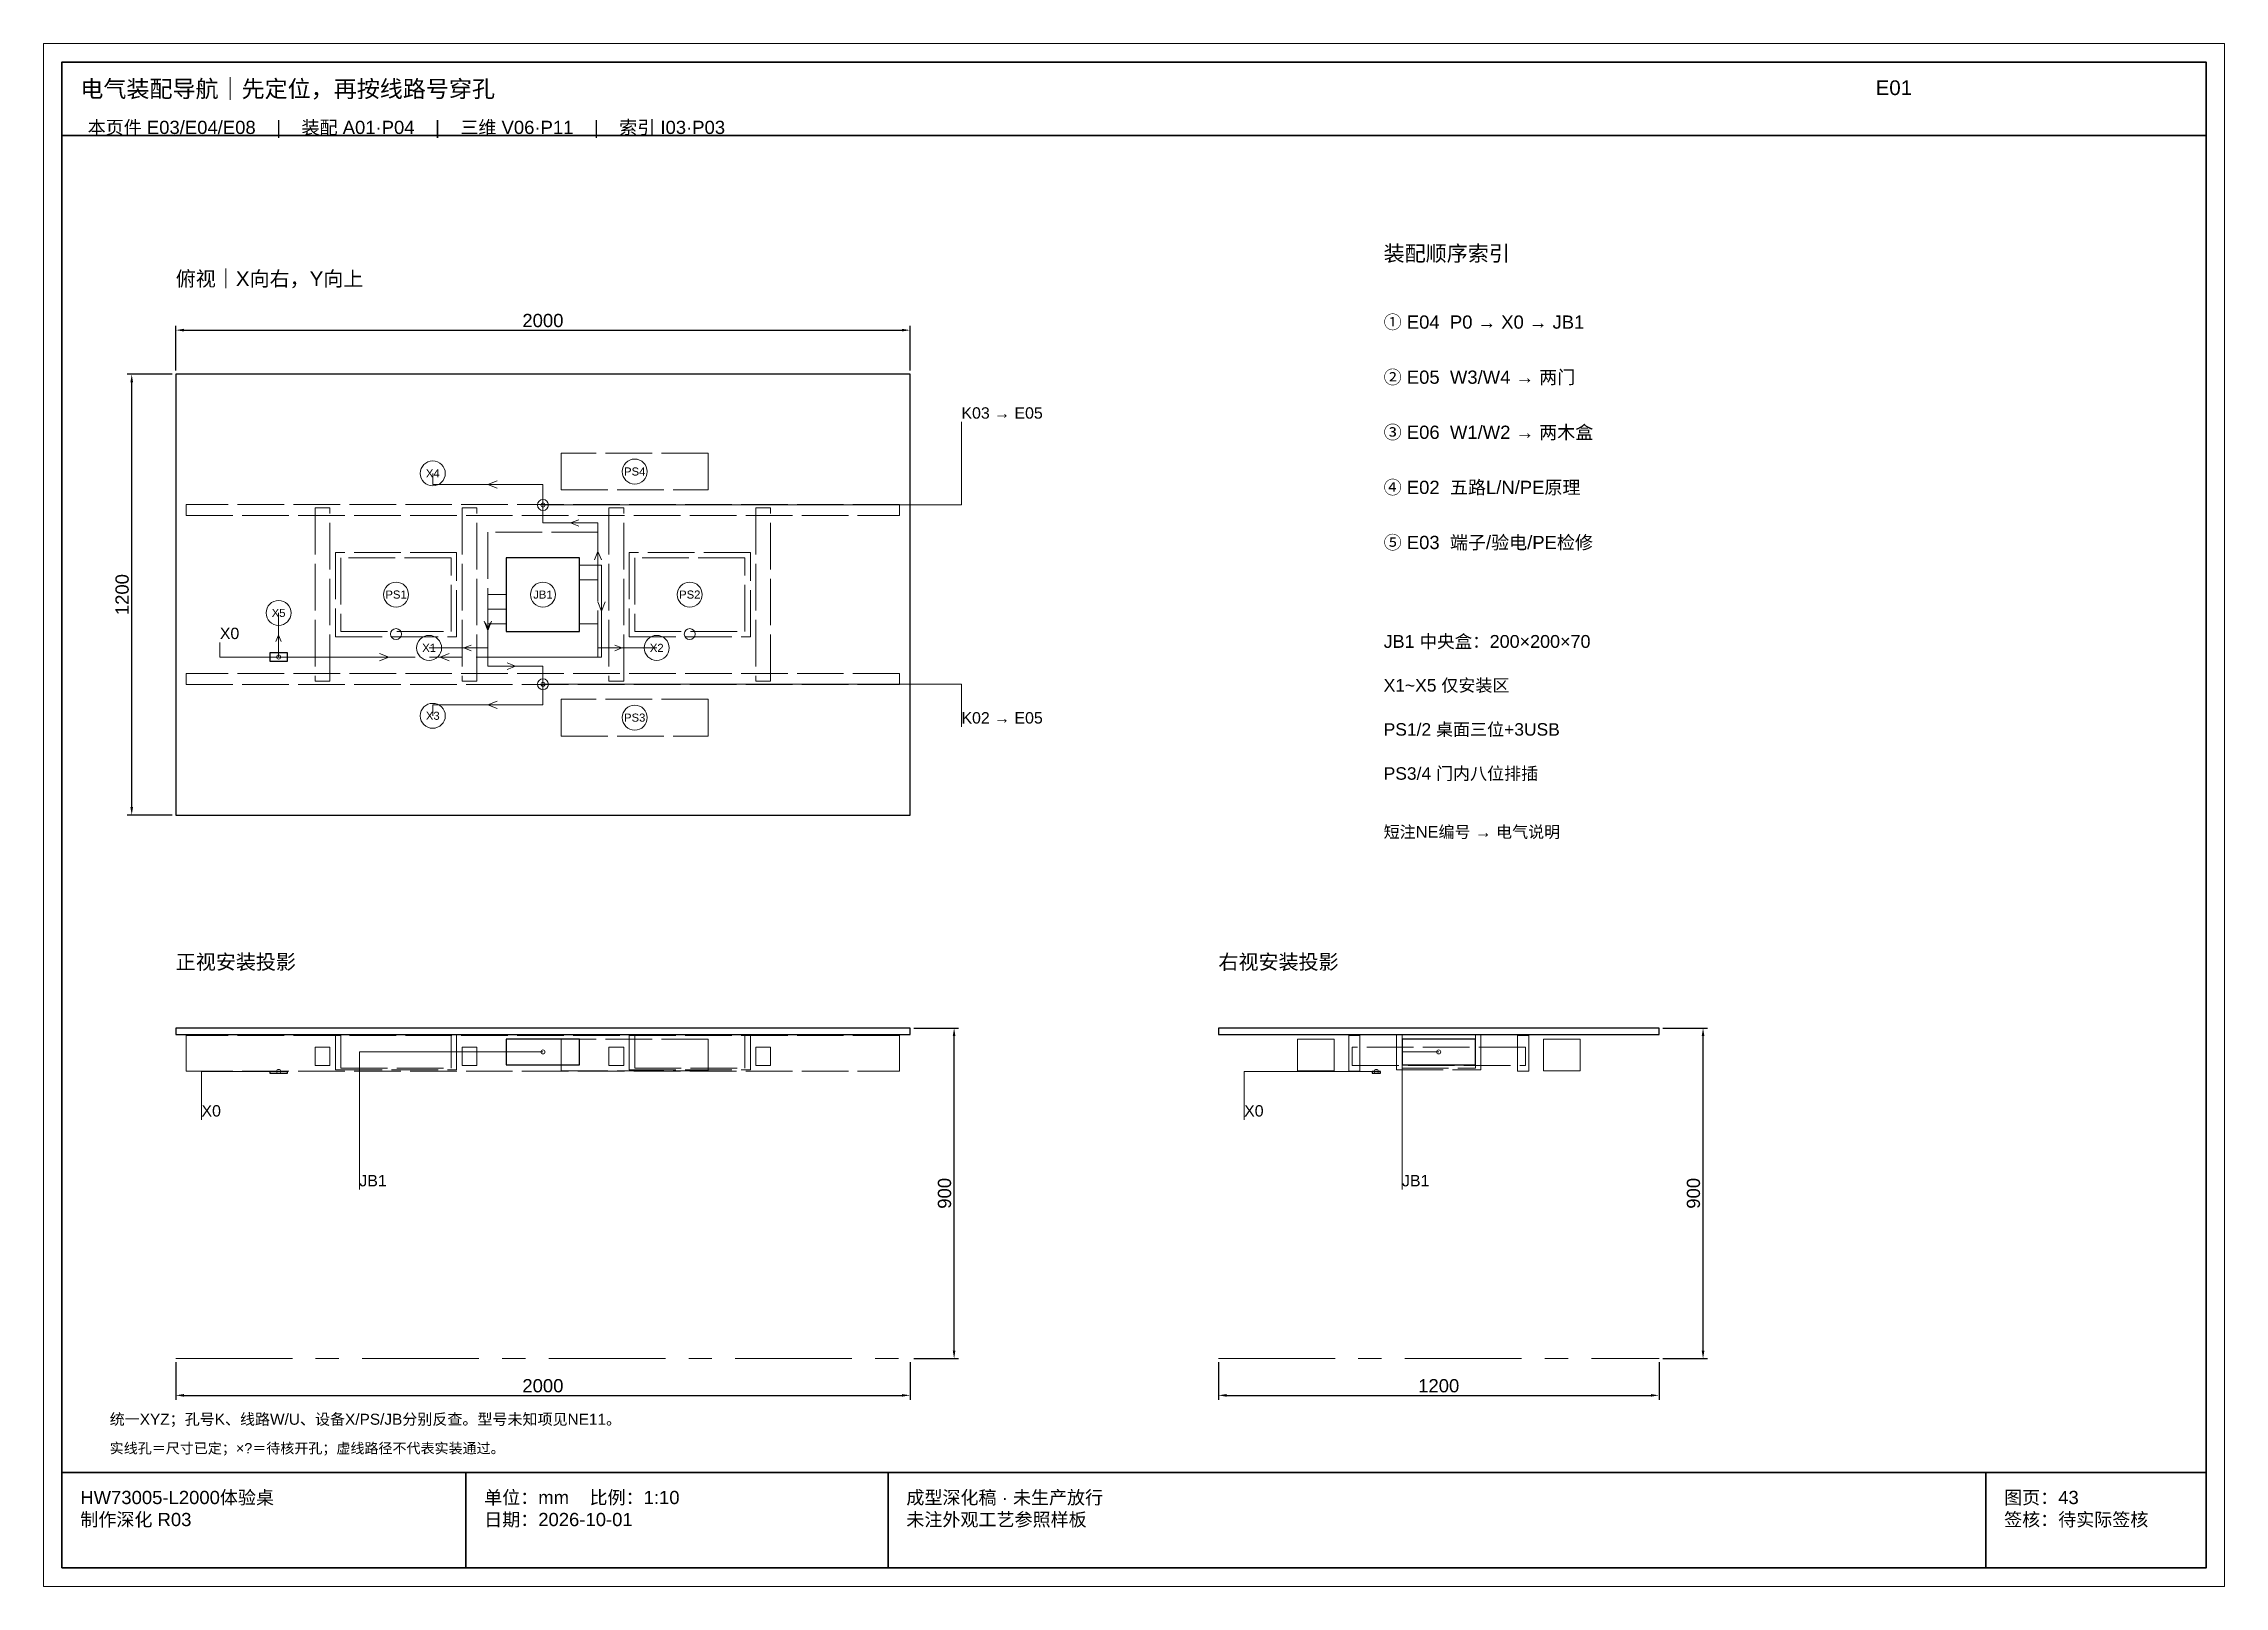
# Paper-space layout 'E01' of a CAD drawing. Header units: millimetres. Extents: x 0 to 594, y 0 to 420.
# The model-space entities are those that its viewports show. They can reach past a viewport. Long polylines and large blocks are cut down to what shows.
import ezdxf

# ---------------------------------------------------------------- set-up
doc = ezdxf.new("R2010")
doc.units = ezdxf.units.MM
doc.linetypes.add('CENTER', pattern=[5.08, 3.175, -0.635, 0.635, -0.635])
doc.linetypes.add('DASHED', pattern=[1.524, 1.27, -0.254])
for name, color, linetype, lineweight in [('CENTER', 8, 'CENTER', 13), ('DIM', 7, 'Continuous', 13), ('FRAME', 7, 'Continuous', 35), ('HIDDEN', 8, 'DASHED', 13), ('NOTE', 7, 'Continuous', 18), ('OUTLINE', 7, 'Continuous', 25)]:
    doc.layers.add(name, color=color, linetype=linetype, lineweight=lineweight)
doc.styles.add('CN', font='Arial Unicode.ttf')
doc.dimstyles.new('D10_A2', dxfattribs={"dimtxt": 36, "dimasz": 22, "dimexe": 12, "dimexo": 10, "dimgap": 8, "dimtad": 1, "dimdsep": 46, "dimtxsty": 'CN', "dimcen": 2.5, "dimclrd": 7, "dimclre": 7, "dimclrt": 7, "dimazin": 3, "dimtfac": 1, "dimtmove": 0, "dimatfit": 3})

msp = doc.modelspace()

# ---------------------------------------------------------------- linework, layer by layer
at = {"layer": 'CENTER'}
for p, q in [((349210, 3000), (349235, 3010)), ((349360, 3000), (349210, 3000)), ((349210, 3000), (349235, 2990)), ((349435, 2895), (349457.5, 2904)), ((349510, 2895), (349435, 2895)), ((349435, 2895), (349457.5, 2886)), ((349510, 2817.5), (349500.7, 2794.25)), ((349510, 2740), (349510, 2817.5)), ((349510, 2817.5), (349519.3, 2794.25)), ((349520, 2780), (349520, 2655)), ((349210, 2700), (349210, 2602.5)), ((349520, 2655), (349510, 2680)), ((349520, 2655), (349530, 2680)), ((349210, 2602.5), (349200, 2627.5)), ((349210, 2607.5), (349203.7, 2623.25)), ((349210, 2660), (349210, 2607.5)), ((349210, 2602.5), (349220, 2627.5)), ((349210, 2607.5), (349216.3, 2623.25)), ((348640, 2590), (348632.8, 2572)), ((348640, 2530), (348640, 2590)), ((348640, 2590), (348647.2, 2572)), ((349145, 2555), (349164.5, 2562.8)), ((349210, 2555), (349145, 2555)), ((349145, 2555), (349164.5, 2547.2)), ((349510, 2555), (349575, 2555)), ((349575, 2555), (349555.5, 2562.8)), ((349575, 2555), (349555.5, 2547.2)), ((348670, 2530), (348940, 2530)), ((348940, 2530), (348915, 2540)), ((348940, 2530), (348915, 2520)), ((349080, 2530), (349105, 2540)), ((349520, 2530), (349080, 2530)), ((349080, 2530), (349105, 2520)), ((349210, 2505), (349285, 2505)), ((349285, 2505), (349262.5, 2514)), ((349285, 2505), (349262.5, 2496)), ((349210, 2400), (349235, 2410)), ((349360, 2400), (349210, 2400)), ((349210, 2400), (349235, 2390)), ((348360, 620), (350360, 620)), ((351200, 620), (352400, 620))]:
    msp.add_line(p, q, dxfattribs=at)
for points in [[(349460, 2740), (349510, 2740), (349510, 2895), (349360, 2895), (349360, 2915), (349360, 2944), (349360, 3000), (349060, 3000), (349060, 3030)], [(349460, 2780), (349520, 2780), (349520, 2530), (348640, 2530), (348640, 2650), (348640, 2650)], [(349260, 2700), (349210, 2700), (349210, 2505), (349360, 2505), (349360, 2485), (349360, 2456), (349360, 2400), (349060, 2400), (349060, 2370)], [(348640, 2530), (348640, 2530), (348670, 2530), (349210, 2530), (349210, 2620), (349260, 2620)], [(349260, 2660), (349210, 2660), (349210, 2555), (349080, 2555), (349050, 2555)], [(349460, 2620), (349510, 2620), (349510, 2555), (349640, 2555), (349670, 2555)]]:
    msp.add_lwpolyline(points, dxfattribs=at)
at = {"layer": 'DIM'}
for points in [[(349360, 2944), (350500, 2944), (350500, 3170)], [(348640, 2530), (348480, 2530), (348480, 2570)], [(349360, 2456), (350500, 2456), (350500, 2340)], [(349360, 1455), (348860, 1455), (348860, 1080)], [(351800, 1455), (351700, 1455), (351700, 1080)], [(348640, 1402), (348430, 1402), (348430, 1270)], [(351630, 1402), (351270, 1402), (351270, 1270)]]:
    msp.add_lwpolyline(points, dxfattribs=at)
for centre, radius in [((349360, 2944), 15), ((349360, 2944), 5.5), ((348960, 2592.5), 15), ((349760, 2592.5), 15), ((348640, 2530), 5.5), ((349360, 2456), 15), ((349360, 2456), 5.5), ((349360, 1455), 5.5), ((351800, 1455), 5.5), ((348640, 1402), 5.5), ((351630, 1402), 5.5)]:
    msp.add_circle(centre, radius, dxfattribs=at)
at = {"layer": 'FRAME'}
for p, q in [((348050, 3950), (353890, 3950)), ((348050, 310), (353890, 310)), ((349150, 50), (349150, 310)), ((350300, 50), (350300, 310)), ((353290, 50), (353290, 310))]:
    msp.add_line(p, q, dxfattribs=at)
msp.add_lwpolyline([(348050, 50), (353890, 50), (353890, 4150), (348050, 4150)], close=True, dxfattribs=at)
at = {"layer": 'HIDDEN'}
for points in [[(349410, 2985), (349810, 2985), (349810, 3085), (349410, 3085)], [(348388.5, 2915), (350331.5, 2915), (350331.5, 2945), (348388.5, 2945)], [(348740, 2464), (348780, 2464), (348780, 2936), (348740, 2936)], [(349140, 2464), (349180, 2464), (349180, 2936), (349140, 2936)], [(349540, 2464), (349580, 2464), (349580, 2936), (349540, 2936)], [(349940, 2464), (349980, 2464), (349980, 2936), (349940, 2936)], [(349210, 2530), (349510, 2530), (349510, 2870), (349210, 2870)], [(348795, 2585), (349125, 2585), (349125, 2815), (348795, 2815)], [(348810, 2600), (349110, 2600), (349110, 2800), (348810, 2800)], [(349595, 2585), (349925, 2585), (349925, 2815), (349595, 2815)], [(349610, 2600), (349910, 2600), (349910, 2800), (349610, 2800)], [(348388.5, 2455), (350331.5, 2455), (350331.5, 2485), (348388.5, 2485)], [(349410, 2315), (349810, 2315), (349810, 2415), (349410, 2415)], [(348388.5, 1403), (350331.5, 1403), (350331.5, 1500), (348388.5, 1500)], [(348388.5, 1403), (350331.5, 1403), (350331.5, 1500), (348388.5, 1500)], [(348795, 1406), (349125, 1406), (349125, 1502), (348795, 1502)], [(348810, 1411), (349110, 1411), (349110, 1502), (348810, 1502)], [(349410, 1403.5), (349810, 1403.5), (349810, 1490), (349410, 1490)], [(349410, 1403.5), (349810, 1403.5), (349810, 1490), (349410, 1490)], [(349595, 1406), (349925, 1406), (349925, 1502), (349595, 1502)], [(349610, 1411), (349910, 1411), (349910, 1502), (349610, 1502)], [(351415, 1403.5), (351515, 1403.5), (351515, 1490), (351415, 1490)], [(351555, 1403), (351585, 1403), (351585, 1500), (351555, 1500)], [(351685, 1406), (351915, 1406), (351915, 1502), (351685, 1502)], [(351685, 1406), (351915, 1406), (351915, 1502), (351685, 1502)], [(351700, 1411), (351900, 1411), (351900, 1502), (351700, 1502)], [(351700, 1411), (351900, 1411), (351900, 1502), (351700, 1502)], [(352015, 1403), (352045, 1403), (352045, 1500), (352015, 1500)], [(352085, 1403.5), (352185, 1403.5), (352185, 1490), (352085, 1490)], [(348740, 1418), (348780, 1418), (348780, 1468), (348740, 1468)], [(349140, 1418), (349180, 1418), (349180, 1468), (349140, 1468)], [(349540, 1418), (349580, 1418), (349580, 1468), (349540, 1468)], [(349940, 1418), (349980, 1418), (349980, 1468), (349940, 1468)], [(351564, 1418), (352036, 1418), (352036, 1468), (351564, 1468)], [(351564, 1418), (352036, 1418), (352036, 1468), (351564, 1468)], [(351564, 1418), (352036, 1418), (352036, 1468), (351564, 1468)], [(351564, 1418), (352036, 1418), (352036, 1468), (351564, 1468)]]:
    msp.add_lwpolyline(points, close=True, dxfattribs=at)
at = {"layer": 'NOTE'}
for centre in [(349060, 3030), (349610, 3035), (348960, 2700), (349360, 2700), (349760, 2700), (348640, 2650), (349050, 2555), (349670, 2555), (349060, 2370), (349610, 2365)]:
    msp.add_circle(centre, 34, dxfattribs=at)
at = {"layer": 'OUTLINE'}
for points in [[(348360, 2100), (350360, 2100), (350360, 3300), (348360, 3300)], [(349260, 2600), (349460, 2600), (349460, 2800), (349260, 2800)], [(348616, 2518.5), (348664, 2518.5), (348664, 2541.5), (348616, 2541.5)], [(348360, 1502), (350360, 1502), (350360, 1520), (348360, 1520)], [(349260, 1420), (349460, 1420), (349460, 1490), (349260, 1490)], [(351200, 1502), (352400, 1502), (352400, 1520), (351200, 1520)], [(351700, 1420), (351900, 1420), (351900, 1490), (351700, 1490)], [(348616, 1397), (348664, 1397), (348664, 1402), (348616, 1402)], [(351618.5, 1397), (351641.5, 1397), (351641.5, 1402), (351618.5, 1402)]]:
    msp.add_lwpolyline(points, close=True, dxfattribs=at)

# ---------------------------------------------------------------- texts
at = {"layer": 'NOTE', "style": 'CN'}
for s, insert, char_height, width, attachment_point in [('电气装配导航｜先定位，再按线路号穿孔', (348100, 4100), 46, 4840, 1), ('E01', (352990, 4100), 40, 900, 1), ('本页件 E03/E04/E08    |    装配 A01·P04    |    三维 V06·P11    |    索引 I03·P03', (348120, 3990), 36, 5700, 1), ('装配顺序索引', (351650, 3650), 42, 1950, 1), ('俯视｜X向右，Y向上', (348360, 3580), 40, 2220, 1), ('① E04  P0 → X0 → JB1', (351650, 3460), 36, 2020, 1), ('② E05  W3/W4 → 两门', (351650, 3310), 36, 2020, 1), ('K03 → E05', (350500, 3210), 31, 1050, 1), ('③ E06  W1/W2 → 两木盒', (351650, 3160), 36, 2020, 1), ('X4', (349060, 3030), 22, 150, 5), ('PS4', (349610, 3035), 22, 150, 5), ('④ E02  五路L/N/PE原理', (351650, 3010), 36, 2020, 1), ('⑤ E03  端子/验电/PE检修', (351650, 2860), 36, 2020, 1), ('PS1', (348960, 2700), 22, 150, 5), ('JB1', (349360, 2700), 22, 150, 5), ('PS2', (349760, 2700), 22, 150, 5), ('X5', (348640, 2650), 22, 150, 5), ('X0', (348480, 2610), 31, 1050, 1), ('X1', (349050, 2555), 22, 150, 5), ('X2', (349670, 2555), 22, 150, 5), ('JB1 中央盒：200×200×70', (351650, 2590), 35, 1980, 1), ('X1~X5 仅安装区', (351650, 2470), 34, 1950, 1), ('X3', (349060, 2370), 22, 150, 5), ('PS3', (349610, 2365), 22, 150, 5), ('K02 → E05', (350500, 2380), 31, 1050, 1), ('PS1/2 桌面三位+3USB', (351650, 2350), 34, 1950, 1), ('PS3/4 门内八位排插', (351650, 2230), 34, 1950, 1), ('短注NE编号 → 电气说明', (351650, 2070), 32, 1950, 1), ('正视安装投影', (348360, 1720), 40, 2200, 1), ('右视安装投影', (351200, 1720), 40, 2200, 1), ('X0', (348430, 1310), 31, 1050, 1), ('X0', (351270, 1310), 31, 1050, 1), ('JB1', (348860, 1120), 31, 1050, 1), ('JB1', (351700, 1120), 31, 1050, 1), ('统一XYZ；孔号K、线路W/U、设备X/PS/JB分别反查。型号未知项见NE11。', (348180, 470), 30, 5550, 1), ('实线孔＝尺寸已定；×?＝待核开孔；虚线路径不代表实装通过。', (348180, 390), 28, 5550, 1), ('HW73005-L2000体验桌\\P制作深化 R03', (348100, 260), 36, 1000, 1), ('单位：mm    比例：1:10\\P日期：2026-10-01', (349200, 260), 36, 1050, 1), ('成型深化稿 · 未生产放行\\P未注外观工艺参照样板', (350350, 260), 36, 2890, 1), ('图页：43\\P签核：待实际签核', (353340, 260), 36, 550, 1)]:
    msp.add_mtext(s, dxfattribs=dict(at, insert=insert, char_height=char_height, width=width, attachment_point=attachment_point))

# ---------------------------------------------------------------- dimensions: what is measured, and where the dimension line sits
at = {"layer": 'DIM'}
for base, p1, p2 in [((348360, 3420), (348360, 3300), (350360, 3300)), ((348360, 520), (348360, 620), (350360, 620)), ((351200, 520), (351200, 620), (352400, 620))]:
    msp.add_linear_dim(base=base, p1=p1, p2=p2, dimstyle='D10_A2', dxfattribs=at).render()
for base, p1, p2 in [((348240, 2100), (348360, 2100), (348360, 3300)), ((350480, 620), (350360, 620), (350360, 1520)), ((352520, 620), (352400, 620), (352400, 1520))]:
    msp.add_linear_dim(base=base, p1=p1, p2=p2, angle=90, dimstyle='D10_A2', dxfattribs=at).render()

psp = doc.layouts.new('E01')

# ---------------------------------------------------------------- viewports
at = {"layer": 'Defpoints'}
psp.add_viewport(center=(297, 210), size=(594, 420), view_center_point=(350970, 2100), view_height=4200, dxfattribs=at)

doc.saveas('drawing.dxf')
